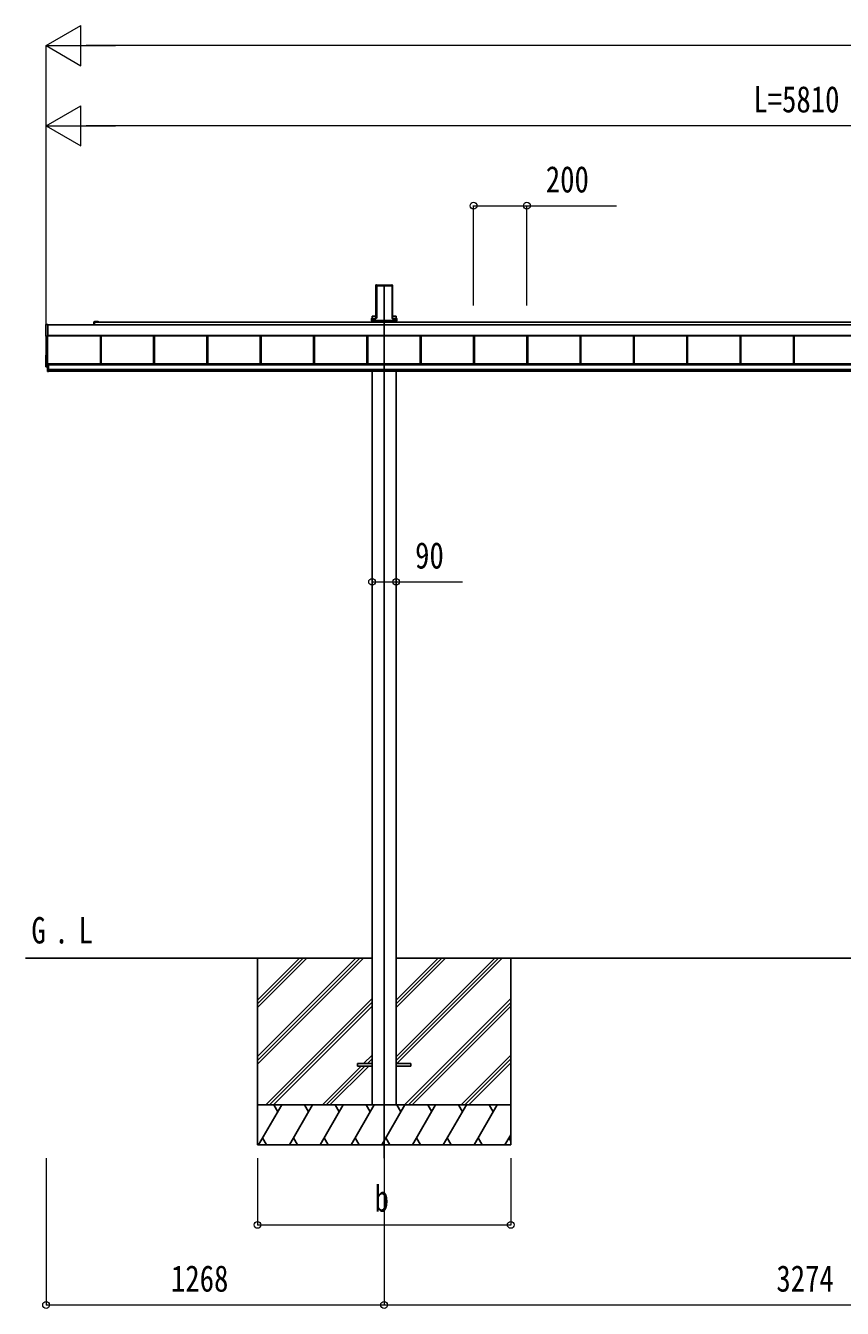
# Model space of a CAD drawing. Units: millimetres, scale not verified. Extents: x -12615 to 12615, y -8910 to 8910.
# Drawn here: x -5662 to -2598, y -5851 to -1043 of the extents above; entities that cross this region are included whole.
import ezdxf
from ezdxf.enums import TextEntityAlignment as Align

# ---------------------------------------------------------------- set-up
doc = ezdxf.new("R2010")
doc.units = ezdxf.units.MM
doc.header["$LTSCALE"] = 50
for name, color, linetype in [('0-2_USER1', 3, 'Continuous'), ('0-4_YKK_12', 2, 'Continuous'), ('0-6_YKK_A1', 4, 'Continuous')]:
    doc.layers.add(name, color=color, linetype=linetype)
doc.layers.add('0-7_YKK_D', color=6, linetype='Continuous', lineweight=18)
doc.styles.add('ＭＳ ゴシック', font='')
doc.styles.get('ＭＳ ゴシック').set_extended_font_data('MS Gothic')

msp = doc.modelspace()

# ---------------------------------------------------------------- linework, layer by layer
at = {"layer": '0-4_YKK_12'}
msp.add_line((-4316.94, -5288), (-4316.94, -2015.61), dxfattribs=at)
at = {"layer": '0-6_YKK_A1'}
for p, q in [((-4347.83, -2015.11), (-4348.18, -2020.61)), ((-4347.39, -2015.57), (-4347.83, -2015.11)), ((-4347.33, -2014.64), (-4345.29, -2014.64)), ((-4347.33, -2014.64), (-4346.89, -2015.11)), ((-4347.31, -2131.58), (-4347.31, -2016.46)), ((-4346.81, -2016.13), (-4346.81, -2131.26)), ((-4344.98, -2014.97), (-4345.29, -2014.64)), ((-4344.98, -2014.97), (-4288.9, -2014.97)), ((-4344.44, -2018.11), (-4289.44, -2018.11)), ((-4344.44, -2139.46), (-4344.44, -2018.11)), ((-4288.9, -2014.97), (-4288.59, -2014.64)), ((-4288.59, -2014.64), (-4286.55, -2014.64)), ((-4287.07, -2131.26), (-4287.07, -2016.13)), ((-4286.99, -2015.11), (-4286.55, -2014.64)), ((-4286.57, -2016.46), (-4286.57, -2131.58)), ((-4286.05, -2015.11), (-4286.49, -2015.57)), ((-4286.05, -2015.11), (-4285.7, -2020.61)), ((-4348.19, -2020.96), (-4348.19, -2137.63)), ((-4285.69, -2020.96), (-4285.69, -2137.63)), ((-5405.44, -2164.53), (-5405.44, -2154.56)), ((-5402.94, -2152.06), (-5395.4, -2152.06)), ((-5402.94, -2154.56), (29.31, -2154.56)), ((-5402.94, -2154.86), (-5402.94, -2164.53)), ((-5389.19, -2154.56), (-5402.64, -2154.56)), ((-5394.48, -2152.06), (-5389.19, -2152.06)), ((-4364.81, -2148.38), (-4364.81, -2148.88)), ((-4364.81, -2148.88), (-4364.35, -2148.88)), ((-4364.35, -2148.38), (-4364.35, -2141.5)), ((-4362.35, -2148.38), (-4364.35, -2148.38)), ((-4362.35, -2148.88), (-4364.35, -2148.88)), ((-4364.34, -2148.38), (-4364.34, -2148.88)), ((-4364.31, -2140.53), (-4349.3, -2140.53)), ((-4362.35, -2141.58), (-4362.35, -2148.38)), ((-4348.77, -2141.58), (-4362.35, -2141.58)), ((-4362.35, -2148.38), (-4271.53, -2148.38)), ((-4362.35, -2148.38), (-4362.35, -2148.88)), ((-4362.35, -2148.88), (-4271.53, -2148.88)), ((-4362.14, -2131.2), (-4348.19, -2131.2)), ((-4362.14, -2140.53), (-4362.14, -2131.2)), ((-4362.14, -2154.56), (-4362.14, -2148.88)), ((-4361.94, -2148.88), (-4361.94, -2154.56)), ((-4360.94, -2148.54), (-4272.94, -2148.54)), ((-4348.2, -2137.99), (-4348.3, -2139.6)), ((-4347.78, -2140.15), (-4347.4, -2134.06)), ((-4346.9, -2134.09), (-4347.28, -2140.18)), ((-4286.6, -2140.18), (-4286.98, -2134.09)), ((-4286.48, -2134.06), (-4286.1, -2140.15)), ((-4271.74, -2131.2), (-4285.69, -2131.2)), ((-4285.68, -2137.99), (-4285.58, -2139.6)), ((-4285.11, -2141.09), (-4271.53, -2141.09)), ((-4271.53, -2141.58), (-4285.11, -2141.58)), ((-4284.58, -2140.53), (-4269.57, -2140.53)), ((-4271.94, -2148.88), (-4271.94, -2154.56)), ((-4271.74, -2140.53), (-4271.74, -2131.2)), ((-4271.74, -2154.56), (-4271.74, -2148.88)), ((-4271.53, -2141.09), (-4271.53, -2141.58)), ((-4271.53, -2148.38), (-4271.53, -2141.58)), ((-4269.54, -2148.38), (-4271.53, -2148.38)), ((-4271.53, -2148.38), (-4271.53, -2148.88)), ((-4269.54, -2148.88), (-4271.53, -2148.88)), ((-4269.54, -2141.5), (-4269.54, -2148.38)), ((-4269.07, -2148.88), (-4269.54, -2148.88)), ((-4269.53, -2148.38), (-4269.53, -2148.88)), ((-4269.07, -2148.38), (-4269.07, -2148.88)), ((-5586.44, -2204.97), (-5586.44, -2163.94)), ((-5578.44, -2206.24), (-5585.97, -2205.78)), ((-5584.94, -2319.94), (-5584.94, -2205.84)), ((-5579.94, -2337.97), (-5579.94, -2206.15)), ((-5578.44, -2164.53), (195.06, -2164.53)), ((-5578.44, -2204.47), (214.06, -2204.47)), ((-5578.44, -2204.71), (214.06, -2204.71)), ((-5578.44, -2205.74), (-5578.44, -2206.24)), ((-5381.44, -2310.7), (-5381.44, -2204.71)), ((-5381.04, -2310.7), (-5381.04, -2204.71)), ((-5378.44, -2310.7), (-5378.44, -2204.71)), ((-5181.44, -2310.7), (-5181.44, -2204.71)), ((-5178.84, -2310.7), (-5178.84, -2204.71)), ((-5178.44, -2310.7), (-5178.44, -2204.71)), ((-4981.44, -2310.7), (-4981.44, -2204.71)), ((-4978.84, -2310.7), (-4978.84, -2204.71)), ((-4978.44, -2310.7), (-4978.44, -2204.71)), ((-4781.44, -2310.7), (-4781.44, -2204.71)), ((-4778.84, -2310.7), (-4778.84, -2204.71)), ((-4778.44, -2310.7), (-4778.44, -2204.71)), ((-4581.44, -2310.7), (-4581.44, -2204.71)), ((-4578.84, -2310.7), (-4578.84, -2204.71)), ((-4578.44, -2310.7), (-4578.44, -2204.71)), ((-4381.44, -2310.7), (-4381.44, -2204.71)), ((-4378.84, -2310.7), (-4378.84, -2204.71)), ((-4378.44, -2310.7), (-4378.44, -2204.71)), ((-4181.44, -2310.7), (-4181.44, -2204.71)), ((-4178.84, -2310.7), (-4178.84, -2204.71)), ((-4178.44, -2310.7), (-4178.44, -2204.71)), ((-3981.44, -2310.7), (-3981.44, -2204.71)), ((-3978.84, -2310.7), (-3978.84, -2204.71)), ((-3978.44, -2310.7), (-3978.44, -2204.71)), ((-3781.44, -2310.7), (-3781.44, -2204.71)), ((-3778.84, -2310.7), (-3778.84, -2204.71)), ((-3778.44, -2310.7), (-3778.44, -2204.71)), ((-3581.44, -2310.7), (-3581.44, -2204.71)), ((-3578.84, -2310.7), (-3578.84, -2204.71)), ((-3578.44, -2310.7), (-3578.44, -2204.71)), ((-3381.44, -2310.7), (-3381.44, -2204.71)), ((-3378.84, -2310.7), (-3378.84, -2204.71)), ((-3378.44, -2310.7), (-3378.44, -2204.71)), ((-3181.44, -2310.7), (-3181.44, -2204.71)), ((-3178.84, -2310.7), (-3178.84, -2204.71)), ((-3178.44, -2310.7), (-3178.44, -2204.71)), ((-2981.44, -2310.7), (-2981.44, -2204.71)), ((-2978.84, -2310.7), (-2978.84, -2204.71)), ((-2978.44, -2310.7), (-2978.44, -2204.71)), ((-2781.44, -2310.7), (-2781.44, -2204.71)), ((-2778.84, -2310.7), (-2778.84, -2204.71)), ((-2778.44, -2310.7), (-2778.44, -2204.71)), ((-5586.44, -2320.32), (-5586.44, -2279.29)), ((-5585.97, -2278.8), (-5584.94, -2278.73)), ((-5579.94, -2321.49), (-5585.97, -2321.13)), ((-5584.94, -2319.94), (-5579.94, -2319.94)), ((-5579.94, -2310.44), (-5576.44, -2310.44)), ((-5576.44, -2332.88), (-5579.94, -2332.88)), ((-5579.94, -2339.5), (-5576.44, -2339.5)), ((-5576.44, -2310.7), (216.56, -2310.7)), ((-5576.44, -2312.71), (216.56, -2312.71)), ((-5576.44, -2314.51), (216.56, -2314.51)), ((-5576.44, -2314.51), (216.56, -2314.51)), ((-5576.44, -2331.48), (216.56, -2331.48)), ((-5576.44, -2337.97), (216.56, -2337.97)), ((-4362.14, -5088), (-4362.14, -2337.97)), ((-4271.74, -5088), (-4271.74, -2337.97)), ((-5661.71, -4538), (-4362.14, -4538)), ((-4791.94, -4538), (-4791.94, -5238)), ((-4791.94, -4907.18), (-4422.62, -4538)), ((-4791.94, -4921.32), (-4408.48, -4538)), ((-4791.94, -4935.46), (-4394.34, -4538)), ((-4791.94, -4723.33), (-4606.47, -4538)), ((-4791.94, -4709.19), (-4620.61, -4538)), ((-4791.94, -4695.05), (-4634.75, -4538)), ((-4271.74, -4538), (-1088.14, -4538)), ((-4271.6, -4907.48), (-3902.26, -4538)), ((-4271.6, -4921.62), (-3888.12, -4538)), ((-4271.6, -4723.63), (-4086.11, -4538)), ((-4271.6, -4709.49), (-4100.25, -4538)), ((-4271.6, -4695.35), (-4114.39, -4538)), ((-4269.34, -4933.5), (-3873.98, -4538)), ((-3841.94, -4538), (-3841.94, -5238)), ((-4760.63, -5088), (-4362, -4689.51)), ((-4746.49, -5088), (-4362, -4703.65)), ((-4239.99, -5088), (-3841.94, -4689.81)), ((-4225.85, -5088), (-3841.94, -4703.95)), ((-4732.35, -5088), (-4362, -4717.8)), ((-4211.7, -5088), (-3841.94, -4718.1)), ((-4393.86, -4933.5), (-4362, -4901.64)), ((-4028, -5088), (-3841.94, -4901.94)), ((-4548.36, -5088), (-4402.86, -4942.5)), ((-4534.21, -5088), (-4388.71, -4942.5)), ((-4520.07, -5088), (-4374.57, -4942.5)), ((-4417, -4933.5), (-4417, -4942.5)), ((-4417, -4933.5), (-4362, -4933.5)), ((-4417, -4942.5), (-4362, -4942.5)), ((-4379.71, -4933.5), (-4362, -4915.78)), ((-4365.57, -4933.5), (-4362, -4929.93)), ((-4272, -4933.5), (-4217, -4933.5)), ((-4272, -4942.5), (-4217, -4942.5)), ((-4217, -4933.5), (-4217, -4942.5)), ((-4013.86, -5088), (-3841.94, -4916.08)), ((-3999.71, -5088), (-3841.94, -4930.23)), ((-3841.94, -5088), (-4791.94, -5088)), ((-4787.66, -5238), (-4701.06, -5088)), ((-4716.06, -5113.98), (-4731.06, -5088)), ((-4672.05, -5238), (-4585.45, -5088)), ((-4600.45, -5113.98), (-4615.45, -5088)), ((-4556.58, -5238), (-4469.98, -5088)), ((-4484.98, -5113.98), (-4499.98, -5088)), ((-4441.11, -5238), (-4354.51, -5088)), ((-4369.51, -5113.98), (-4384.51, -5088)), ((-4362.14, -5088), (-4271.74, -5088)), ((-4325.64, -5238), (-4239.04, -5088)), ((-4254.04, -5113.98), (-4269.04, -5088)), ((-4210.17, -5238), (-4123.71, -5088)), ((-4138.57, -5113.98), (-4153.57, -5088)), ((-4094.84, -5238), (-4008.24, -5088)), ((-4038.24, -5088), (-4023.24, -5113.98)), ((-3979.37, -5238), (-3892.77, -5088)), ((-3922.77, -5088), (-3907.77, -5113.98)), ((-4791.94, -5238), (-3841.94, -5238)), ((-4772.67, -5212.02), (-4757.67, -5238)), ((-4657.05, -5212.02), (-4642.06, -5238)), ((-4541.58, -5212.02), (-4526.58, -5238)), ((-4426.11, -5212.02), (-4411.11, -5238)), ((-4310.64, -5212.02), (-4295.64, -5238)), ((-4195.17, -5212.02), (-4180.17, -5238)), ((-4079.84, -5212.02), (-4064.85, -5238)), ((-3964.38, -5212.02), (-3949.38, -5238)), ((-3863.9, -5238), (-3841.94, -5199.96)), ((-3848.91, -5212.02), (-3841.94, -5224.08))]:
    msp.add_line(p, q, dxfattribs=at)
for points in [[(-5585.97, -2163.45), (-5578.44, -2162.99), (-5578.44, -2163.49), (-5578.44, -2205.74)], [(-4364.81, -2141.03), (-4364.81, -2148.38), (-4364.35, -2148.38)], [(-4362.35, -2141.58), (-4362.35, -2141.09), (-4348.77, -2141.09)], [(-4269.07, -2141.03), (-4269.07, -2148.38), (-4269.54, -2148.38)], [(-5579.94, -2310.44), (-5579.94, -2332.88), (-5579.94, -2339.5)], [(-5576.94, -2310.44), (-5576.94, -2332.88), (-5576.94, -2339.5)], [(-5576.44, -2310.44), (-5576.44, -2332.88), (-5576.44, -2339.5)]]:
    msp.add_lwpolyline(points, dxfattribs=at)
for centre, radius, start, end in [((-5585.94, -2163.95), 0.497, 93.16944, 179.94772), ((-5402.94, -2154.56), 2.5, 90, 180), ((-5402.64, -2154.86), 0.3, 90, 180), ((-5395.4, -2152.26), 0.2, 23.57818, 90), ((-5394.94, -2152.06), 0.3, 203.57818, 336.42182), ((-5394.48, -2152.26), 0.2, 90, 156.42182), ((-5389.19, -2153.31), 1.25, 270, 90), ((-4363.84, -2141.5), 0.501, 90.24971, 179.75029), ((-4270.04, -2141.5), 0.501, 0.24971, 89.75029), ((-5585.57, -2205), 0.873, 177.74142, 242.53793), ((-5585.94, -2279.29), 0.497, 93.16944, 179.94772), ((-5585.57, -2320.35), 0.873, 177.74142, 242.53793)]:
    msp.add_arc(centre, radius, start, end, dxfattribs=at)
for centre, major_axis, ratio, start_param, end_param in [((-4347.33, -2015.14), (0.346, -0.364), 0.996462, 2.3838095, 3.8892836), ((-4347.62, -2018.61), (0.22, 3.04), 0.070684, 5.5043854, 6.2286971), ((-4347.12, -2018.64), (0.22, 3.54), 0.060877, 5.5025319, 6.2268436), ((-4286.76, -2018.64), (-0.22, 3.54), 0.060877, 0.0563417, 0.7806534), ((-4286.26, -2018.61), (-0.22, 3.04), 0.070684, 0.0544883, 0.7787999), ((-4286.55, -2015.14), (-0.346, -0.364), 0.996462, 2.3939017, 3.8993758), ((-4348.15, -2020.61), (0.031, 0.5), 0.061627, 1.5746234, 2.3600215), ((-4285.73, -2020.61), (-0.031, 0.5), 0.061627, 3.9231638, 4.7085619), ((-4364.31, -2141.03), (0.355, -0.355), 0.99628, 2.358058, 3.9251274), ((-4362.35, -2141.49), (2, 0), 0.045872, 3.2026792, 4.712389), ((-4362.35, -2140.99), (1.5, 0), 0.061163, 3.2026792, 4.712389), ((-4349.3, -2139.53), (0.691, -0.728), 0.996462, 5.5254021, 7.0308762), ((-4348.78, -2140.08), (-0.693, 0.73), 0.992955, 2.3838095, 3.8892836), ((-4348.78, -2140.08), (1.04, -1.09), 0.996462, 5.5254021, 7.0308762), ((-4348.23, -2137.99), (0.031, 0.5), 0.061627, 4.716216, 5.5016142), ((-4347.62, -2134.06), (0.22, 3.5), 0.061627, 4.716216, 5.5016142), ((-4347.12, -2134.09), (0.22, 4), 0.053972, 4.7153191, 5.5007173), ((-4286.76, -2134.09), (-0.22, 4), 0.053972, 0.782468, 1.5678662), ((-4285.1, -2140.08), (-1.04, -1.09), 0.996462, 5.5354944, 7.0409685), ((-4286.26, -2134.06), (-0.22, 3.5), 0.061627, 0.7815711, 1.5669693), ((-4285.1, -2140.08), (0.693, 0.73), 0.992955, 2.3939017, 3.8993758), ((-4285.65, -2137.99), (-0.031, 0.5), 0.061627, 0.7815711, 1.5669693), ((-4284.58, -2139.53), (-0.691, -0.728), 0.996462, 5.5354944, 7.0409685), ((-4271.53, -2140.99), (1.5, 0), 0.061163, 4.712389, 6.2220988), ((-4271.53, -2141.49), (2, 0), 0.045872, 4.712389, 6.2220988), ((-4269.57, -2141.03), (-0.355, -0.355), 0.99628, 2.358058, 3.9251274)]:
    msp.add_ellipse(centre, major_axis=major_axis, ratio=ratio, start_param=start_param, end_param=end_param, dxfattribs=at)
at = {"layer": '0-7_YKK_D'}
for p, q in [((-5584.94, -1117.63), (-5455.04, -1042.63)), ((-5455.04, -1192.63), (-5455.04, -1042.63)), ((-5584.94, -2162.08), (-5584.94, -1116.63)), ((-5584.94, -1117.63), (-5455.04, -1192.63)), ((-5584.94, -1117.63), (-5325.13, -1117.63)), ((5878.06, -1117.63), (-5434.94, -1117.63)), ((-5584.94, -1417.63), (-5455.04, -1342.63)), ((-5455.04, -1492.63), (-5455.04, -1342.63)), ((-5584.94, -2163.08), (-5584.94, -1416.63)), ((-5584.94, -1417.63), (-5455.04, -1492.63)), ((-5584.94, -1417.63), (-5325.13, -1417.63)), ((75.06, -1417.63), (-5434.94, -1417.63)), ((-3981.44, -2091.59), (-3981.44, -1716.63)), ((-3781.44, -2091.59), (-3781.44, -1716.63)), ((-4362.14, -3074.35), (-4362.14, -3128.37)), ((-4271.74, -3074.35), (-4271.74, -3128.37)), ((-5584.94, -5288), (-5584.94, -5839)), ((-4791.94, -5288), (-4791.94, -5539)), ((-3841.94, -5288), (-3841.94, -5539)), ((-4316.94, -5289), (-4316.94, -5839)), ((-4316.94, -5289), (-4316.94, -5839)), ((-4791.94, -5538), (-3841.94, -5538)), ((-5584.94, -5838), (-4316.94, -5838)), ((-4316.94, -5838), (-1042.94, -5838))]:
    msp.add_line(p, q, dxfattribs=at)
for points in [[(-3981.44, -1717.63), (-3781.44, -1717.63), (-3445.64, -1717.63)], [(-4362.14, -3127.37), (-4271.74, -3127.37), (-4022.34, -3127.37)]]:
    msp.add_lwpolyline(points, dxfattribs=at)
for centre in [(-3981.44, -1717.63), (-3781.44, -1717.63), (-4362.14, -3127.37), (-4271.74, -3127.37), (-4791.94, -5538), (-3841.94, -5538), (-5584.94, -5838), (-4316.94, -5838), (-4316.94, -5838)]:
    msp.add_circle(centre, 12.75, dxfattribs=at)

# ---------------------------------------------------------------- texts
at = {"layer": '0-2_USER1', "style": 'ＭＳ ゴシック', "width": 0.8}
for s, p in [('G', (-5640.23, -4512.69)), ('L', (-5462.91, -4512.69)), ('.', (-5553.83, -4512.69))]:
    msp.add_text(s, height=98.97, dxfattribs=at).set_placement(p, align=Align.BOTTOM_LEFT)
at = {"layer": '0-7_YKK_D', "style": 'ＭＳ ゴシック', "width": 0.8}
for s, p in [('L=5810', (-2931.94, -1397.63)), ('200', (-3710.44, -1697.63)), ('90', (-4200.74, -3107.37)), ('b', (-4352.94, -5518)), ('1268', (-5116.54, -5818)), ('3274', (-2845.54, -5818))]:
    msp.add_text(s, height=98.97, dxfattribs=at).set_placement(p, align=Align.BOTTOM_LEFT)

doc.saveas('drawing.dxf')
